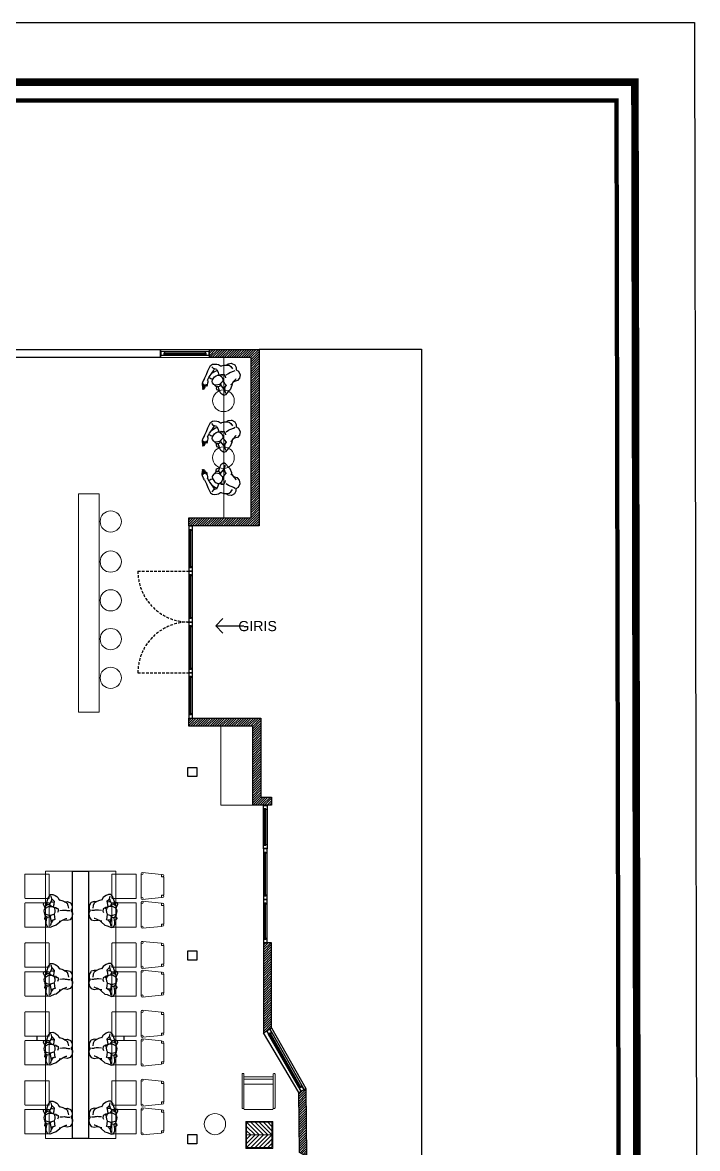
# Model space of a CAD drawing. Header units: centimetres. Extents: x 131563 to 145359, y 24878 to 28066.
# Drawn here: x 140570 to 141817, y 25986 to 28066 of the extents above; entities that cross this region are included whole.
import ezdxf

# ---------------------------------------------------------------- set-up
doc = ezdxf.new("R2010")
doc.units = ezdxf.units.CM
doc.header["$LTSCALE"] = 10
doc.header["$MEASUREMENT"] = 0
doc.linetypes.add('DASHED', pattern=[0.75, 0.5, -0.25])
for name, color, linetype in [('141125_RT1$0$xref_4_vitrin_kaplama$0$2DCAM', 4, 'Continuous'), ('141125_RT1$0$xref_4_vitrin_kaplama$0$2DKONST2', 253, 'Continuous'), ('LP-DIMENSION_INT_100', 51, 'Continuous'), ('S2000-002 Çizgi', 7, 'Continuous'), ('SD-YAZI', 233, 'Continuous'), ('wall', 255, 'Continuous')]:
    doc.layers.add(name, color=color, linetype=linetype)
for name, color, linetype, lineweight in [('ARK_AHŞAP', 45, 'Continuous', 15), ('ARK_METAL', 252, 'Continuous', 15), ('Auto-Antet', 7, 'Continuous', 18), ('tefriş', 45, 'Continuous', 18)]:
    doc.layers.add(name, color=color, linetype=linetype, lineweight=lineweight)
doc.styles.get("Standard").update_dxf_attribs({"font": 'arial.ttf'})
pattern_1 = [(45, (11433.826, 0), (-2.20970869, 2.20970869), [])]

# ---------------------------------------------------------------- blocks, each defined once
blk = doc.blocks.new('insanplanoturan2')
for p, q in [((-4.3, 28), (-8.1, 30.2)), ((-1.5, 25.7), (-5.3, 20.4)), ((-3.6, 26.9), (-4.3, 28)), ((1.1, 27.4), (-1.5, 25.7)), ((3.3, 27.8), (1.1, 27.4)), ((7, 27.1), (3.3, 27.8)), ((8.6, 26), (7, 27.1)), ((10.1, 23.6), (8.6, 26)), ((10.2, 25.9), (9.3, 25.7)), ((9.3, 25.7), (9.6, 24.5)), ((11.4, 17.6), (10.1, 23.6)), ((11.6, 25.2), (10.2, 25.9)), ((13.4, 24.1), (11.6, 25.2)), ((13.2, 24.2), (15, 25.8)), ((15, 20.9), (13.4, 24.1)), ((14.5, 17.8), (15, 20.9)), ((16.3, 21.5), (14.7, 21.5)), ((15, 25.8), (17.9, 26.1)), ((15, 20.9), (15, 20.9)), ((20.1, 21.8), (16.3, 21.5)), ((17.9, 26.1), (20.4, 23.5)), ((23.7, 22.2), (20.1, 21.8)), ((20.4, 23.5), (20.2, 21.8)), ((27.8, 21.9), (23.7, 22.2)), ((33.1, 18.4), (27.8, 21.9)), ((-27.3, 18.7), (-27.9, 14.4)), ((-27.9, 14.4), (-26.5, 10.2)), ((-27.3, 18.7), (-27.3, 18.7)), ((-26.5, 10.2), (-24.7, 7)), ((-24.7, 7), (-23.1, 4.5)), ((-20, 15.9), (-24.5, 17.3)), ((-23.1, 4.5), (-19.4, 1.7)), ((-18.8, 14.3), (-20, 15.9)), ((-19.4, 1.7), (-18.3, 0.6)), ((-19.3, 1.6), (-18, -4.7)), ((-15.7, 10.7), (-18.8, 14.3)), ((-15.7, 10.7), (-9.9, 11)), ((-14, 17.3), (-14.4, 14.2)), ((-14.4, 14.2), (-14.1, 10.9)), ((-9.9, 11), (-5.1, 11.6)), ((-5.3, 20.4), (-5.8, 16.4)), ((-5.8, 16.4), (-5.8, 13.5)), ((-5.8, 14.5), (-5.5, 12.7)), ((-5.8, 13.5), (-4.1, 10.1)), ((-5.5, 12.7), (-4.9, 10.3)), ((-4.9, 10.3), (-4.5, 7.8)), ((-4.5, 7.8), (-2.1, 5.5)), ((-4.5, 7.8), (-4.5, 7.3)), ((-4.5, 7.3), (-2.4, 2.5)), ((-4.1, 10.1), (0.4, 8)), ((-2.4, 2.5), (1.6, 1.8)), ((0.4, 8), (4.7, 8.1)), ((1.6, 1.8), (4.6, 2.7)), ((4.7, 8.1), (8.4, 9.4)), ((8.3, 9.1), (13.3, 8.1)), ((8.4, 9.4), (11, 16.1)), ((11.4, 15), (10.6, 15.2)), ((11, 16.1), (11.4, 17.6)), ((11.4, 15), (12.6, 15.8)), ((12.6, 15.8), (13, 16.7)), ((12.9, 16.1), (20.7, 13.9)), ((13, 16.7), (14.5, 17.8)), ((13.3, 8.1), (17.6, 6.8)), ((17.6, 6.8), (19.3, 10.2)), ((17.6, 6.8), (18.6, 6.3)), ((19.3, 14.3), (19.3, 10.2)), ((19.3, 10.2), (24.2, 13.1)), ((20.7, 13.9), (24.2, 13.1)), ((22, -2.6), (28, 3.2)), ((24.2, 13.1), (28.6, 13.7)), ((28, 3.2), (29.4, 7)), ((28.6, 13.7), (30.4, 14.2)), ((29.4, 7), (33.3, 14.9)), ((33.3, 14.9), (33.1, 18.4)), ((-18, -4.7), (-16.2, -9.1)), ((-16.6, -8.2), (-17.3, -12.8)), ((-17.3, -12.8), (-16.1, -18.2)), ((-16.2, -9.1), (-14, -13.4)), ((-16.1, -18.2), (-15.3, -19.1)), ((-15.3, -19.1), (-10.3, -23)), ((-14, -13.4), (-10.4, -15.1)), ((-10.4, -15.1), (-5.2, -16.3)), ((-0.8, -6.1), (-1.2, -8.6)), ((-1.2, -8.6), (-1, -10.8)), ((-1, -10.8), (-1, -12.7)), ((-1, -12.7), (-1, -14.1)), ((-1, -14.1), (-0.7, -15.8)), ((-0.7, -15.8), (-1, -19.2)), ((0.1, -0.8), (-0.8, -6.1)), ((14.2, -14.2), (13.8, -15.3)), ((15.6, -11.1), (14.2, -14.2)), ((16.8, -8.8), (15.6, -11.1)), ((15.7, -21.3), (17.9, -16.1)), ((19.5, -4.9), (16.8, -8.8)), ((17.2, -10.3), (17.5, -7.8)), ((17.9, -16.1), (17.2, -10.3)), ((20, -1.6), (19.5, -4.9)), ((19.5, -4.9), (22, -2.6)), ((-10.3, -23), (-5, -23.1)), ((-5, -23.1), (-1.2, -21.4)), ((-1.2, -21.4), (3.1, -24.4)), ((3.1, -24.4), (10.1, -24.5)), ((10.1, -24.5), (15.7, -21.3))]:
    blk.add_line(p, q)
for points in [[(-27.3, 18.7), (-21.8, 22.3), (-14.1, 24.1), (-7.3, 24.6)], [(-8.1, 30.2), (-10.9, 29.7), (-12.2, 26.3), (-12.6, 24.2)], [(-1.5, 25.7), (-2.5, 27), (-5.4, 26.7), (-7.3, 24.6), (-9.2, 21.9), (-8.9, 19.2), (-7.3, 16.5), (-5.8, 16.4)], [(-20, 15.9), (-15.5, 16.7), (-9.5, 19.1), (-8.9, 19.2)]]:
    blk.add_lwpolyline(points)
blk = doc.blocks.new('xccxc')
at = {"rotation": 180}
blk.add_blockref('insanplanoturan2', (220488.9, -31825.1), dxfattribs=at)
blk = doc.blocks.new('dada')
for p, q in [((219967.8, -31810.1), (219965.6, -31815.3)), ((219965.6, -31815.3), (219966.3, -31821)), ((219973.4, -31806.9), (219967.8, -31810.1)), ((219967.9, -31820.3), (219969.4, -31817.1)), ((219969.4, -31817.1), (219969.8, -31816.1)), ((219980.5, -31807), (219973.4, -31806.9)), ((219984.7, -31810), (219980.5, -31807)), ((219984.3, -31815.6), (219984.6, -31812.1)), ((219984.6, -31817.3), (219984.3, -31815.6)), ((219984.6, -31818.7), (219984.6, -31817.3)), ((219984.6, -31820.5), (219984.6, -31818.7)), ((219988.6, -31808.2), (219984.7, -31810)), ((219993.9, -31808.4), (219988.6, -31808.2)), ((219994, -31816.3), (219988.8, -31815.1)), ((219998.9, -31812.3), (219993.9, -31808.4)), ((219997.6, -31817.9), (219994, -31816.3)), ((219999.7, -31822.2), (219997.6, -31817.9)), ((219999.7, -31813.2), (219998.9, -31812.3)), ((220000.9, -31818.5), (219999.7, -31813.2)), ((220000.2, -31823.1), (220000.9, -31818.5)), ((219954.2, -31838.4), (219950.3, -31846.2)), ((219955.5, -31834.6), (219954.2, -31838.4)), ((219961.5, -31828.8), (219955.5, -31834.6)), ((219964.1, -31826.5), (219961.5, -31828.8)), ((219963.6, -31829.8), (219964.1, -31826.5)), ((219964.1, -31826.5), (219966.7, -31822.6)), ((219965.9, -31838.1), (219964.3, -31841.6)), ((219965.9, -31838.1), (219965, -31837.7)), ((219970.3, -31839.5), (219965.9, -31838.1)), ((219966.3, -31821), (219966.1, -31823.5)), ((219966.7, -31822.6), (219967.9, -31820.3)), ((219975.3, -31840.4), (219970.3, -31839.5)), ((219978.8, -31839.4), (219975.1, -31840.7)), ((219983.2, -31839.4), (219978.8, -31839.4)), ((219982, -31833.1), (219978.9, -31834)), ((219985.9, -31833.9), (219982, -31833.1)), ((219987.6, -31841.5), (219983.2, -31839.4)), ((219983.4, -31830.6), (219984.4, -31825.3)), ((219984.4, -31825.3), (219984.7, -31822.8)), ((219984.7, -31822.8), (219984.6, -31820.5)), ((219988.1, -31839.2), (219985.7, -31836.9)), ((219988, -31838.6), (219985.9, -31833.9)), ((219988.1, -31839.2), (219988, -31838.6)), ((219988.5, -31841.6), (219988.1, -31839.2)), ((220001.6, -31826.6), (219999.7, -31822.2)), ((220002.8, -31833), (220001.6, -31826.6)), ((220002.9, -31833.1), (220001.9, -31831.9)), ((220006.7, -31835.8), (220002.9, -31833.1)), ((220008.3, -31838.4), (220006.7, -31835.8)), ((220010.1, -31841.6), (220008.3, -31838.4)), ((219950.3, -31846.2), (219950.4, -31849.8)), ((219950.4, -31849.8), (219955.8, -31853.3)), ((219954.9, -31845.1), (219953.1, -31845.6)), ((219959.4, -31844.5), (219954.9, -31845.1)), ((219955.8, -31853.3), (219959.9, -31853.5)), ((219964.3, -31841.6), (219959.4, -31844.5)), ((219962.8, -31845.2), (219959.4, -31844.5)), ((219959.9, -31853.5), (219963.5, -31853.2)), ((219970.6, -31847.5), (219962.8, -31845.2)), ((219963.2, -31854.8), (219963.4, -31853.2)), ((219965.6, -31857.5), (219963.2, -31854.8)), ((219963.5, -31853.2), (219967.3, -31852.8)), ((219964.2, -31845.6), (219964.3, -31841.6)), ((219968.5, -31857.1), (219965.6, -31857.5)), ((219967.3, -31852.8), (219968.8, -31852.9)), ((219970.3, -31855.5), (219968.5, -31857.1)), ((219969.1, -31849.2), (219968.6, -31852.2)), ((219968.6, -31852.2), (219970.2, -31855.4)), ((219968.6, -31852.2), (219968.6, -31852.2)), ((219970.6, -31848), (219969.1, -31849.2)), ((219970.2, -31855.4), (219972, -31856.6)), ((219971, -31847.2), (219970.6, -31848)), ((219972.2, -31846.3), (219971, -31847.2)), ((219972, -31856.6), (219973.4, -31857.2)), ((219972.2, -31846.3), (219972.9, -31846.5)), ((219972.6, -31847.5), (219972.2, -31849)), ((219972.2, -31849), (219973.4, -31855)), ((219975.1, -31840.7), (219972.6, -31847.5)), ((219973.4, -31855), (219974.9, -31857.4)), ((219973.4, -31857.2), (219974.3, -31857.1)), ((219974.3, -31857.1), (219974, -31855.9)), ((219974.9, -31857.4), (219976.6, -31858.5)), ((219976.6, -31858.5), (219980.3, -31859.2)), ((219980.3, -31859.2), (219982.4, -31858.8)), ((219982.4, -31858.8), (219985.1, -31857.1)), ((219985.1, -31857.1), (219988.9, -31851.8)), ((219985.8, -31856.2), (219987.9, -31859.4)), ((219989.4, -31844.9), (219987.6, -31841.5)), ((219987.9, -31859.4), (219991.6, -31861.6)), ((219989.1, -31844.1), (219988.5, -31841.6)), ((219993.5, -31842.3), (219988.6, -31843)), ((219988.9, -31851.8), (219989.4, -31847.8)), ((219989.4, -31845.9), (219989.1, -31844.1)), ((219989.4, -31847.8), (219989.4, -31844.9)), ((219991.6, -31861.6), (219993.2, -31859.7)), ((219993.2, -31859.7), (219997, -31853.7)), ((219999.3, -31842.1), (219993.5, -31842.3)), ((219997, -31853.7), (219997.9, -31845.6)), ((219997, -31853.7), (220000, -31849)), ((219997.9, -31845.6), (219997.6, -31842.2)), ((219998.7, -31863.7), (220003.7, -31858.5)), ((219999.3, -31842.1), (220002.3, -31845.7)), ((220000, -31849), (220002.3, -31845.7)), ((220002.3, -31845.7), (220003.5, -31847.3)), ((220003.5, -31847.3), (220008, -31848.7)), ((220003.7, -31858.5), (220007.4, -31854.5)), ((220007.4, -31854.5), (220010.8, -31850.1)), ((220011.5, -31845.8), (220010.1, -31841.6)), ((220010.8, -31850.1), (220011.5, -31845.8)), ((220010.8, -31850.1), (220010.8, -31850.1)), ((219976.3, -31878.1), (219976.7, -31876.9)), ((219976.4, -31878.4), (219976.3, -31878.1)), ((219976.8, -31878.5), (219976.4, -31878.4)), ((219976.5, -31879.8), (219978.1, -31877.9)), ((219976.6, -31880.4), (219976.5, -31879.8)), ((219976.9, -31880.6), (219976.6, -31880.4)), ((219976.7, -31876.9), (219977.5, -31876.1)), ((219977.9, -31877.8), (219976.8, -31878.5)), ((219979.2, -31879.3), (219976.9, -31880.6)), ((219977.5, -31876.1), (219978.5, -31875)), ((219978.7, -31877), (219977.9, -31877.8)), ((219978.1, -31877.9), (219979, -31877.2)), ((219978.5, -31875), (219979.2, -31874.4)), ((219980.1, -31875.8), (219978.7, -31877)), ((219980.1, -31870.4), (219978.8, -31871.8)), ((219978.8, -31871.8), (219978.9, -31872.1)), ((219978.9, -31872.1), (219979.2, -31872.2)), ((219979, -31877.2), (219980.3, -31876.2)), ((219979.2, -31872.2), (219981.2, -31871.8)), ((219979.2, -31874.4), (219980.3, -31873.4)), ((219981, -31877.7), (219979.2, -31879.3)), ((219981.2, -31878.6), (219979.2, -31879.3)), ((219979.4, -31879.5), (219979.2, -31879.3)), ((219981, -31879.2), (219979.4, -31879.5)), ((219981, -31869.8), (219980.1, -31870.4)), ((219982.1, -31874.4), (219980.1, -31875.8)), ((219980.3, -31873.4), (219981.5, -31872.2)), ((219980.3, -31876.2), (219981.3, -31875.3)), ((219983.2, -31868.1), (219981, -31869.8)), ((219982.2, -31876.8), (219981, -31877.7)), ((219984.3, -31878.3), (219981, -31879.2)), ((219981.2, -31871.8), (219982.2, -31871.3)), ((219983.5, -31877.4), (219981.2, -31878.6)), ((219981.3, -31875.3), (219982.2, -31874.6)), ((219981.5, -31872.2), (219982.2, -31871.3)), ((219982.2, -31874.6), (219982.1, -31874.4)), ((219982.2, -31871.3), (219982.7, -31870.2)), ((219982.2, -31874.6), (219983.9, -31875.9)), ((219982.2, -31876.8), (219983.9, -31875.9)), ((219984.9, -31866.8), (219983.2, -31868.1)), ((219985.2, -31876.8), (219983.5, -31877.4)), ((219983.9, -31875.9), (219986.7, -31877.1)), ((219986.7, -31877.1), (219984.3, -31878.3)), ((219986.8, -31865.9), (219984.9, -31866.8)), ((219986, -31876.8), (219985.2, -31876.8)), ((219987.9, -31875.9), (219986.7, -31877.1)), ((219988.6, -31865.9), (219986.8, -31865.9)), ((219991.2, -31872.7), (219987.9, -31875.9)), ((219988.6, -31865.9), (219991.6, -31861.6)), ((219993.3, -31869.5), (219991.2, -31872.7)), ((219993.3, -31869.5), (219998.7, -31863.7))]:
    blk.add_line(p, q)

msp = doc.modelspace()

# ---------------------------------------------------------------- hatches: boundary and pattern name
at = {"layer": 'LP-DIMENSION_INT_100'}
h = msp.add_hatch(dxfattribs=at)
h.set_pattern_fill('ANSI31', color=252, scale=25)
h.set_pattern_definition(pattern_1)
h.paths.add_polyline_path([(140915.5, 27447.2), (140915.5, 27462.2), (141007.5, 27462.2), (141007.5, 27136.2), (140877.5, 27136.2), (140877.5, 27151.2), (140992.5, 27151.2), (140992.5, 27447.2)])
h = msp.add_hatch(dxfattribs=at)
h.set_pattern_fill('ANSI31', color=252, scale=25)
h.set_pattern_definition(pattern_1)
h.paths.add_polyline_path([(140877.5, 26781.2), (141010.5, 26781.2), (141010.5, 26635.2), (141030.5, 26635.2), (141030.5, 26620.2), (140995.5, 26620.2), (140995.5, 26766.2), (140877.5, 26766.2)])
h = msp.add_hatch(dxfattribs=at)
h.set_pattern_fill('ANSI31', color=252, scale=25)
h.set_pattern_definition(pattern_1)
h.paths.add_polyline_path([(141030.5, 26366.2), (141015.5, 26366.2), (141015.5, 26200.2), (141030.5, 26209)])
h = msp.add_hatch(dxfattribs=at)
h.set_pattern_fill('ANSI31', color=252, scale=25)
h.set_pattern_definition(pattern_1)
h.paths.add_polyline_path([(141082.1, 25979), (141080.9, 26089.5), (141093.8, 26097.2), (141095.2, 25971.7)])

# ---------------------------------------------------------------- linework, layer by layer
for p, q in [((140597.3, 26185.6, 0), (140597.3, 26193.6, 0)), ((140758, 26185.6, 0), (140758, 26193.6, 0))]:
    msp.add_line(p, q)
msp.add_lwpolyline([(138647.2, 28066), (141811.5, 28066), (141817.1, 24878.1), (138652.7, 24878.1)], close=True)
at = {"layer": '141125_RT1$0$xref_4_vitrin_kaplama$0$2DCAM'}
for p, q in [((140907.5, 27458.4), (140833.5, 27458.4)), ((140833.8, 27451.4), (140907.2, 27451.4)), ((140877.5, 27127.9), (140877.5, 27061)), ((140884.5, 27060.7), (140884.5, 27128.2)), ((140877.5, 27044.4), (140877.5, 26967)), ((140884.5, 26966.7), (140884.5, 27044.7)), ((140877.5, 26950.4), (140877.5, 26873)), ((140884.5, 26872.7), (140884.5, 26950.7)), ((140877.5, 26856.6), (140877.5, 26789.5)), ((140884.5, 26789.2), (140884.5, 26856.9)), ((141015.5, 26548.2), (141015.5, 26611.9)), ((141022.5, 26612.2), (141022.5, 26547.9)), ((141015.5, 26531.9), (141015.5, 26454.5)), ((141022.5, 26454.2), (141022.5, 26532.2)), ((141015.5, 26438.1), (141015.5, 26374.5)), ((141022.5, 26374.2), (141022.5, 26438.4)), ((141080.5, 26099), (141025, 26196.9)), ((141086.7, 26102.2), (141031.3, 26200.1))]:
    msp.add_line(p, q, dxfattribs=at)
for points in [[(140908.9, 27455.1), (140832.1, 27455.1)], [(140832.1, 27452.9), (140833.1, 27452.9), (140833.1, 27454.5), (140832.1, 27454.5)], [(140832.1, 27454.5), (140908.9, 27454.5)], [(140908.9, 27452.3), (140832.1, 27452.3), (140832.1, 27452.9), (140908.9, 27452.9)], [(140908.9, 27454.5), (140907.9, 27454.5), (140907.9, 27452.9), (140908.9, 27452.9)], [(140878.4, 27059.3), (140878.4, 27129.6), (140879, 27129.6), (140879, 27060.3)], [(140879, 27129.6), (140879, 27128.6), (140880.6, 27128.6), (140880.6, 27129.6)], [(140880.6, 27129.6), (140880.6, 27060.3)], [(140881.2, 27059.3), (140881.2, 27129.6)], [(140880.6, 27086.2), (140880.6, 27087.2), (140879, 27087.2), (140879, 27086.2)], [(140880.6, 27059.3), (140880.6, 27060.3), (140879, 27060.3), (140879, 27059.3)], [(140878.4, 26965.3), (140878.4, 27046.1), (140879, 27046.1), (140879, 26965.3)], [(140879, 27046.1), (140879, 27045.1), (140880.6, 27045.1), (140880.6, 27046.1)], [(140880.6, 27046.1), (140880.6, 26965.3)], [(140881.2, 26965.3), (140881.2, 27046.1)], [(140880.6, 26965.3), (140880.6, 26966.3), (140879, 26966.3), (140879, 26965.3)], [(140878.4, 26871.3), (140878.4, 26952.1), (140879, 26952.1), (140879, 26871.3)], [(140879, 26952.1), (140879, 26951.1), (140880.6, 26951.1), (140880.6, 26952.1)], [(140880.6, 26952.1), (140880.6, 26871.3)], [(140881.2, 26871.3), (140881.2, 26952.1)], [(140880.6, 26871.3), (140880.6, 26872.3), (140879, 26872.3), (140879, 26871.3)], [(140878.4, 26787.8), (140878.4, 26858.3), (140879, 26858.3), (140879, 26787.8)], [(140879, 26858.3), (140879, 26857.3), (140880.6, 26857.3), (140880.6, 26858.3)], [(140880.6, 26858.3), (140880.6, 26787.8)], [(140881.2, 26787.8), (140881.2, 26858.3)], [(140880.6, 26787.8), (140880.6, 26788.8), (140879, 26788.8), (140879, 26787.8)], [(141016.4, 26613.6), (141016.4, 26546.5), (141017, 26546.5), (141017, 26613.6)], [(141018.6, 26613.6), (141018.6, 26612.6), (141017, 26612.6), (141017, 26613.6)], [(141018.6, 26546.5), (141018.6, 26613.6)], [(141019.2, 26613.6), (141019.2, 26546.5)], [(141017, 26546.5), (141017, 26547.5), (141018.6, 26547.5), (141018.6, 26546.5)], [(141016.4, 26452.8), (141016.4, 26533.6), (141017, 26533.6), (141017, 26452.8)], [(141017, 26533.6), (141017, 26532.6), (141018.6, 26532.6), (141018.6, 26533.6)], [(141018.6, 26533.6), (141018.6, 26452.8)], [(141019.2, 26452.8), (141019.2, 26533.6)], [(141018.6, 26452.8), (141018.6, 26453.8), (141017, 26453.8), (141017, 26452.8)], [(141016.4, 26372.8), (141016.4, 26439.8), (141017, 26439.8), (141017, 26372.8)], [(141017, 26439.8), (141017, 26438.8), (141018.6, 26438.8), (141018.6, 26439.8)], [(141018.6, 26439.8), (141018.6, 26372.8)], [(141019.2, 26372.8), (141019.2, 26439.8)], [(141018.6, 26372.8), (141018.6, 26373.8), (141017, 26373.8), (141017, 26372.8)], [(141082.1, 26097.9), (141025.3, 26198.3), (141025.8, 26198.6), (141082.6, 26098.2)], [(141025.8, 26198.6), (141026.3, 26197.7), (141027.7, 26198.5), (141027.2, 26199.4)], [(141027.2, 26199.4), (141084, 26099)], [(141084.5, 26099.3), (141027.7, 26199.7)], [(141084, 26099), (141083.5, 26099.9), (141082.1, 26099.1), (141082.6, 26098.2)]]:
    msp.add_lwpolyline(points, dxfattribs=at)
at = {"layer": '141125_RT1$0$xref_4_vitrin_kaplama$0$2DKONST2'}
for points in [[(140832.1, 27451.9), (140832.1, 27455.7), (140833.5, 27455.7), (140833.5, 27458.4), (140826.5, 27458.4), (140826.5, 27458.4), (140825.5, 27458.4), (140825.5, 27451.9), (140825.5, 27451.9), (140825.5, 27451.4), (140833.8, 27451.4), (140833.8, 27451.9)], [(140831.9, 27451.7), (140831.9, 27456), (140833.3, 27456), (140833.3, 27458.2), (140826.8, 27458.2), (140826.8, 27458.2), (140825.8, 27458.2), (140825.8, 27451.7)], [(140914.5, 27451.4), (140915.5, 27451.4), (140915.5, 27457.9), (140915.5, 27457.9), (140915.5, 27458.4), (140907.5, 27458.4), (140907.5, 27455.7), (140908.9, 27455.7), (140908.9, 27451.9), (140907.2, 27451.9), (140907.2, 27451.4), (140914.5, 27451.4)], [(140914.3, 27451.7), (140915.3, 27451.7), (140915.3, 27458.2), (140907.8, 27458.2), (140907.8, 27456), (140909.2, 27456), (140909.2, 27451.7), (140914.3, 27451.7)], [(140878, 27129.6), (140881.8, 27129.6), (140881.8, 27128.2), (140884.5, 27128.2), (140884.5, 27135.2), (140884.5, 27135.2), (140884.5, 27136.2), (140878, 27136.2), (140878, 27136.2), (140877.5, 27136.2), (140877.5, 27127.9), (140878, 27127.9)], [(140877.8, 27129.8), (140882.1, 27129.8), (140882.1, 27128.4), (140884.3, 27128.4), (140884.3, 27134.9), (140884.3, 27134.9), (140884.3, 27135.9), (140877.8, 27135.9)], [(140877.5, 27053.7), (140877.5, 27052.7), (140884, 27052.7), (140884, 27052.7), (140884.5, 27052.7), (140884.5, 27060.7), (140881.8, 27060.7), (140881.8, 27059.3), (140878, 27059.3), (140878, 27061), (140877.5, 27061), (140877.5, 27053.7)], [(140877.8, 27053.9), (140877.8, 27052.9), (140884.3, 27052.9), (140884.3, 27060.4), (140882.1, 27060.4), (140882.1, 27059), (140877.8, 27059), (140877.8, 27053.9)], [(140878, 27046.1), (140881.8, 27046.1), (140881.8, 27044.7), (140884.5, 27044.7), (140884.5, 27051.7), (140884.5, 27051.7), (140884.5, 27052.7), (140878, 27052.7), (140878, 27052.7), (140877.5, 27052.7), (140877.5, 27044.4), (140878, 27044.4)], [(140877.8, 27046.3), (140882.1, 27046.3), (140882.1, 27044.9), (140884.3, 27044.9), (140884.3, 27051.4), (140884.3, 27051.4), (140884.3, 27052.4), (140877.8, 27052.4)], [(140877.5, 26959.7), (140877.5, 26958.7), (140884, 26958.7), (140884, 26958.7), (140884.5, 26958.7), (140884.5, 26966.7), (140881.8, 26966.7), (140881.8, 26965.3), (140878, 26965.3), (140878, 26967), (140877.5, 26967), (140877.5, 26959.7)], [(140878, 26952.1), (140881.8, 26952.1), (140881.8, 26950.7), (140884.5, 26950.7), (140884.5, 26957.7), (140884.5, 26957.7), (140884.5, 26958.7), (140878, 26958.7), (140878, 26958.7), (140877.5, 26958.7), (140877.5, 26950.4), (140878, 26950.4)], [(140877.8, 26959.9), (140877.8, 26958.9), (140884.3, 26958.9), (140884.3, 26966.4), (140882.1, 26966.4), (140882.1, 26965), (140877.8, 26965), (140877.8, 26959.9)], [(140877.8, 26952.3), (140882.1, 26952.3), (140882.1, 26950.9), (140884.3, 26950.9), (140884.3, 26957.4), (140884.3, 26957.4), (140884.3, 26958.4), (140877.8, 26958.4)], [(140877.5, 26865.7), (140877.5, 26864.7), (140884, 26864.7), (140884, 26864.7), (140884.5, 26864.7), (140884.5, 26872.7), (140881.8, 26872.7), (140881.8, 26871.3), (140878, 26871.3), (140878, 26873), (140877.5, 26873), (140877.5, 26865.7)], [(140877.8, 26865.9), (140877.8, 26864.9), (140884.3, 26864.9), (140884.3, 26872.4), (140882.1, 26872.4), (140882.1, 26871), (140877.8, 26871), (140877.8, 26865.9)], [(140878, 26858.3), (140881.8, 26858.3), (140881.8, 26856.9), (140884.5, 26856.9), (140884.5, 26863.9), (140884.5, 26863.9), (140884.5, 26864.9), (140878, 26864.9), (140878, 26864.9), (140877.5, 26864.9), (140877.5, 26856.6), (140878, 26856.6)], [(140877.8, 26858.6), (140882.1, 26858.6), (140882.1, 26857.2), (140884.3, 26857.2), (140884.3, 26863.7), (140884.3, 26863.7), (140884.3, 26864.7), (140877.8, 26864.7)], [(140877.5, 26782.2), (140877.5, 26781.2), (140884, 26781.2), (140884, 26781.2), (140884.5, 26781.2), (140884.5, 26789.2), (140881.8, 26789.2), (140881.8, 26787.8), (140878, 26787.8), (140878, 26789.5), (140877.5, 26789.5), (140877.5, 26782.2)], [(140877.8, 26782.4), (140877.8, 26781.4), (140884.3, 26781.4), (140884.3, 26788.9), (140882.1, 26788.9), (140882.1, 26787.5), (140877.8, 26787.5), (140877.8, 26782.4)], [(141015.5, 26619.2), (141015.5, 26620.2), (141022, 26620.2), (141022, 26620.2), (141022.5, 26620.2), (141022.5, 26612.2), (141019.8, 26612.2), (141019.8, 26613.6), (141016, 26613.6), (141016, 26611.9), (141015.5, 26611.9), (141015.5, 26619.2)], [(141015.8, 26618.9), (141015.8, 26619.9), (141022.3, 26619.9), (141022.3, 26612.4), (141020.1, 26612.4), (141020.1, 26613.8), (141015.8, 26613.8), (141015.8, 26618.9)], [(141016, 26546.5), (141019.8, 26546.5), (141019.8, 26547.9), (141022.5, 26547.9), (141022.5, 26540.9), (141022.5, 26540.9), (141022.5, 26539.9), (141016, 26539.9), (141016, 26539.9), (141015.5, 26539.9), (141015.5, 26548.2), (141016, 26548.2)], [(141016, 26533.6), (141019.8, 26533.6), (141019.8, 26532.2), (141022.5, 26532.2), (141022.5, 26539.2), (141022.5, 26539.2), (141022.5, 26540.2), (141016, 26540.2), (141016, 26540.2), (141015.5, 26540.2), (141015.5, 26531.9), (141016, 26531.9)], [(141015.8, 26546.3), (141020.1, 26546.3), (141020.1, 26547.7), (141022.3, 26547.7), (141022.3, 26541.2), (141022.3, 26541.2), (141022.3, 26540.2), (141015.8, 26540.2)], [(141015.8, 26533.8), (141020.1, 26533.8), (141020.1, 26532.4), (141022.3, 26532.4), (141022.3, 26538.9), (141022.3, 26538.9), (141022.3, 26539.9), (141015.8, 26539.9)], [(141015.5, 26447.2), (141015.5, 26446.2), (141022, 26446.2), (141022, 26446.2), (141022.5, 26446.2), (141022.5, 26454.2), (141019.8, 26454.2), (141019.8, 26452.8), (141016, 26452.8), (141016, 26454.5), (141015.5, 26454.5), (141015.5, 26447.2)], [(141015.8, 26447.4), (141015.8, 26446.4), (141022.3, 26446.4), (141022.3, 26453.9), (141020.1, 26453.9), (141020.1, 26452.5), (141015.8, 26452.5), (141015.8, 26447.4)], [(141016, 26439.8), (141019.8, 26439.8), (141019.8, 26438.4), (141022.5, 26438.4), (141022.5, 26445.4), (141022.5, 26445.4), (141022.5, 26446.4), (141016, 26446.4), (141016, 26446.4), (141015.5, 26446.4), (141015.5, 26438.1), (141016, 26438.1)], [(141015.8, 26440.1), (141020.1, 26440.1), (141020.1, 26438.7), (141022.3, 26438.7), (141022.3, 26445.2), (141022.3, 26445.2), (141022.3, 26446.2), (141015.8, 26446.2)], [(141015.5, 26367.2), (141015.5, 26366.2), (141022, 26366.2), (141022, 26366.2), (141022.5, 26366.2), (141022.5, 26374.2), (141019.8, 26374.2), (141019.8, 26372.8), (141016, 26372.8), (141016, 26374.5), (141015.5, 26374.5), (141015.5, 26367.2)], [(141015.8, 26367.4), (141015.8, 26366.4), (141022.3, 26366.4), (141022.3, 26373.9), (141020.1, 26373.9), (141020.1, 26372.5), (141015.8, 26372.5), (141015.8, 26367.4)], [(141024.9, 26198.1), (141028.2, 26200), (141028.9, 26198.8), (141031.3, 26200.1), (141027.8, 26206.2), (141027.8, 26206.2), (141027.3, 26207.1), (141021.7, 26203.9), (141021.7, 26203.9), (141021.2, 26203.6), (141025.3, 26196.4), (141025.8, 26196.6)], [(141024.6, 26198.2), (141028.3, 26200.3), (141029, 26199.1), (141030.9, 26200.2), (141027.7, 26205.9), (141027.7, 26205.9), (141027.2, 26206.7), (141021.6, 26203.5)], [(141084.1, 26092.6), (141084.6, 26091.8), (141090.2, 26094.9), (141090.2, 26094.9), (141090.6, 26095.2), (141086.7, 26102.2), (141084.4, 26100.8), (141085.1, 26099.6), (141081.7, 26097.8), (141080.9, 26099.2), (141080.5, 26099), (141084.1, 26092.6)], [(141084.2, 26093), (141084.6, 26092.1), (141090.3, 26095.3), (141086.6, 26101.8), (141084.7, 26100.7), (141085.4, 26099.5), (141081.6, 26097.4), (141084.2, 26093)]]:
    msp.add_lwpolyline(points, close=True, dxfattribs=at)
at = {"layer": '141125_RT1$0$xref_4_vitrin_kaplama$0$2DKONST2', "linetype": 'DASHED'}
for points in [[(140783.5, 27052.7), (140877.5, 27052.7)], [(140783.5, 26864.7), (140877.5, 26864.7)]]:
    msp.add_lwpolyline(points, dxfattribs=at)
for centre, start, end in [((140877.5, 27052.7), 180.0003, 270.0003), ((140877.5, 26864.7), 89.9997, 179.9997)]:
    msp.add_arc(centre, 94, start, end, dxfattribs=at)
at = {"layer": 'ARK_AHŞAP'}
for p, q in [((140612.9, 26498.7, 0), (140612.9, 26004.7, 0.7)), ((140742.5, 26498.7, 0), (140742.5, 26004.7, 0.7)), ((140975.8, 26061.4), (140975.8, 26123.7)), ((140975.8, 26061.4), (140975.8, 26123.7)), ((140976.8, 26124.7), (140978.3, 26124.7)), ((140976.8, 26124.7), (140978.3, 26124.7)), ((140979.3, 26061.4), (140979.3, 26123.7)), ((140979.3, 26061.4), (140979.3, 26123.7)), ((141033.3, 26061.4), (141033.3, 26123.7)), ((141035.8, 26124.7), (141034.3, 26124.7)), ((141036.8, 26061.4), (141036.8, 26123.7)), ((140976.8, 26060.4), (140978.3, 26060.4)), ((140976.8, 26060.4), (140978.3, 26060.4)), ((141035.8, 26060.4), (141034.3, 26060.4)), ((141007.6, 26011.4), (140984.2, 26034.8)), ((140999.8, 26011.4), (140984.2, 26027)), ((140999.8, 26011.4), (140984.2, 26027)), ((140984.2, 26019.2), (140992, 26011.4)), ((140984.2, 26019.2), (140992, 26011.4)), ((141015.4, 26011.4), (140992, 26034.8)), ((141023.2, 26011.4), (140999.8, 26034.8)), ((141031, 26011.4), (141007.6, 26034.8)), ((141031, 26019.2), (141015.4, 26034.8)), ((141031, 26027), (141023.2, 26034.8)), ((141031, 26019.2), (141023.2, 26027)), ((141031, 26011.4), (140984.2, 26011.4)), ((141007.6, 26011.4), (140984.2, 25987.9)), ((140999.8, 26011.4), (140984.2, 25995.8)), ((140984.2, 26003.6), (140992, 26011.4)), ((140999.8, 26011.4), (140984.2, 25995.8)), ((140984.2, 26003.6), (140992, 26011.4)), ((141015.4, 26011.4), (140992, 25987.9)), ((141023.2, 26011.4), (140999.8, 25987.9)), ((141031, 26011.4), (141007.6, 25987.9)), ((141031, 26003.6), (141015.4, 25987.9)), ((141031, 26003.6), (141023.2, 25995.8)), ((141031, 25995.8), (141023.2, 25987.9))]:
    msp.add_line(p, q, dxfattribs=at)
for points in [[(140673.8, 27195.4), (140711.7, 27195.4), (140711.7, 26792.2), (140673.8, 26792.2)], [(140995.5, 26620.2), (140936.5, 26620.2), (140936.5, 26766.2), (140995.5, 26766.2)], [(140612.9, 26004.7), (140662.9, 26004.7), (140662.9, 26498.7), (140612.9, 26498.7)], [(140742.5, 26004.7), (140692.5, 26004.7), (140692.5, 26498.7), (140742.5, 26498.7)], [(140982.6, 26036.4), (140982.6, 25986.4), (141032.6, 25986.4), (141032.6, 26036.4)], [(140984.2, 26034.8), (140984.2, 25987.9), (141031, 25987.9), (141031, 26034.8)]]:
    msp.add_lwpolyline(points, close=True, dxfattribs=at)
at = {"layer": 'ARK_AHŞAP', "elevation": 0}
for points in [[(140618.8, 26493.1), (140575.8, 26493.1, 0.414214), (140574.8, 26492.1), (140574.8, 26449.1, 0.414214), (140575.8, 26448.1), (140618.8, 26448.1, 0.414214), (140619.8, 26449.1), (140619.8, 26492.1, 0.414214)], [(140736.5, 26493.1), (140779.5, 26493.1, -0.414214), (140780.5, 26492.1), (140780.5, 26449.1, -0.414214), (140779.5, 26448.1), (140736.5, 26448.1, -0.414214), (140735.5, 26449.1), (140735.5, 26492.1, -0.414214)], [(140618.8, 26440), (140575.8, 26440, 0.414214), (140574.8, 26439), (140574.8, 26396, 0.414214), (140575.8, 26395), (140618.8, 26395, 0.414214), (140619.8, 26396), (140619.8, 26439, 0.414214)], [(140736.5, 26440), (140779.5, 26440, -0.414214), (140780.5, 26439), (140780.5, 26396, -0.414214), (140779.5, 26395), (140736.5, 26395, -0.414214), (140735.5, 26396), (140735.5, 26439, -0.414214)], [(140618.8, 26365.9), (140575.8, 26365.9, 0.414214), (140574.8, 26364.9), (140574.8, 26321.9, 0.414214), (140575.8, 26320.9), (140618.8, 26320.9, 0.414214), (140619.8, 26321.9), (140619.8, 26364.9, 0.414214)], [(140736.5, 26365.9), (140779.5, 26365.9, -0.414214), (140780.5, 26364.9), (140780.5, 26321.9, -0.414214), (140779.5, 26320.9), (140736.5, 26320.9, -0.414214), (140735.5, 26321.9), (140735.5, 26364.9, -0.414214)], [(140618.8, 26312.8), (140575.8, 26312.8, 0.414214), (140574.8, 26311.8), (140574.8, 26268.8, 0.414214), (140575.8, 26267.8), (140618.8, 26267.8, 0.414214), (140619.8, 26268.8), (140619.8, 26311.8, 0.414214)], [(140736.5, 26312.8), (140779.5, 26312.8, -0.414214), (140780.5, 26311.8), (140780.5, 26268.8, -0.414214), (140779.5, 26267.8), (140736.5, 26267.8, -0.414214), (140735.5, 26268.8), (140735.5, 26311.8, -0.414214)], [(140618.8, 26238.6), (140575.8, 26238.6, 0.414214), (140574.8, 26237.6), (140574.8, 26194.6, 0.414214), (140575.8, 26193.6), (140618.8, 26193.6, 0.414214), (140619.8, 26194.6), (140619.8, 26237.6, 0.414214)], [(140736.5, 26238.6), (140779.5, 26238.6, -0.414214), (140780.5, 26237.6), (140780.5, 26194.6, -0.414214), (140779.5, 26193.6), (140736.5, 26193.6, -0.414214), (140735.5, 26194.6), (140735.5, 26237.6, -0.414214)], [(140618.8, 26185.6), (140575.8, 26185.6, 0.414214), (140574.8, 26184.6), (140574.8, 26141.6, 0.414214), (140575.8, 26140.6), (140618.8, 26140.6, 0.414214), (140619.8, 26141.6), (140619.8, 26184.6, 0.414214)], [(140736.5, 26185.6), (140779.5, 26185.6, -0.414214), (140780.5, 26184.6), (140780.5, 26141.6, -0.414214), (140779.5, 26140.6), (140736.5, 26140.6, -0.414214), (140735.5, 26141.6), (140735.5, 26184.6, -0.414214)], [(140618.8, 26111.4), (140575.8, 26111.4, 0.414214), (140574.8, 26110.4), (140574.8, 26067.4, 0.414214), (140575.8, 26066.4), (140618.8, 26066.4, 0.414214), (140619.8, 26067.4), (140619.8, 26110.4, 0.414214)], [(140736.5, 26111.4), (140779.5, 26111.4, -0.414214), (140780.5, 26110.4), (140780.5, 26067.4, -0.414214), (140779.5, 26066.4), (140736.5, 26066.4, -0.414214), (140735.5, 26067.4), (140735.5, 26110.4, -0.414214)], [(140618.8, 26058.3), (140575.8, 26058.3, 0.414214), (140574.8, 26057.3), (140574.8, 26014.3, 0.414214), (140575.8, 26013.3), (140618.8, 26013.3, 0.414214), (140619.8, 26014.3), (140619.8, 26057.3, 0.414214)], [(140736.5, 26058.3), (140779.5, 26058.3, -0.414214), (140780.5, 26057.3), (140780.5, 26014.3, -0.414214), (140779.5, 26013.3), (140736.5, 26013.3, -0.414214), (140735.5, 26014.3), (140735.5, 26057.3, -0.414214)]]:
    msp.add_lwpolyline(points, format="xyb", close=True, dxfattribs=at)
at = {"layer": 'ARK_AHŞAP'}
for centre, radius in [((140733.4, 27144.4), 19.6), ((140733.4, 27070.3), 19.6), ((140733.4, 26998.7), 19.6), ((140733.4, 26927.2), 19.6), ((140733.4, 26855.6), 19.6), ((140791.4, 26494.1), 2), ((140829.4, 26490.3), 2), ((140829.4, 26451.9), 2), ((140791.4, 26448.1), 2), ((140791.4, 26441), 2), ((140829.4, 26437.2), 2), ((140791.4, 26395), 2), ((140791.4, 26395), 2), ((140829.4, 26398.8), 2), ((140791.4, 26366.9), 2), ((140829.4, 26363.1), 2), ((140791.4, 26320.9), 2), ((140791.4, 26313.8), 2), ((140829.4, 26324.7), 2), ((140829.4, 26310), 2), ((140791.4, 26267.8), 2), ((140791.4, 26267.8), 2), ((140829.4, 26271.6), 2), ((140791.4, 26239.6), 2), ((140829.4, 26235.8), 2), ((140791.4, 26193.6), 2), ((140791.4, 26186.6), 2), ((140829.4, 26197.4), 2), ((140829.4, 26182.8), 2), ((140791.4, 26140.6), 2), ((140791.4, 26140.6), 2), ((140829.4, 26144.4), 2), ((140791.4, 26112.4), 2), ((140829.4, 26108.6), 2), ((140791.4, 26066.4), 2), ((140791.4, 26059.3), 2), ((140829.4, 26070.2), 2), ((140829.4, 26055.5), 2), ((140925.8, 26031.3), 19.6), ((140829.4, 26017.1), 2), ((140791.4, 26013.3), 2), ((140791.4, 26013.3), 2)]:
    msp.add_circle(centre, radius, dxfattribs=at)
for centre, start, end in [((140976.8, 26123.7), 90, 180), ((140976.8, 26123.7), 90, 180), ((140978.3, 26123.7), 0, 90), ((140978.3, 26123.7), 0, 90), ((141034.3, 26123.7), 90, 180), ((141035.8, 26123.7), 0, 90), ((140976.8, 26061.4), 180, 270), ((140976.8, 26061.4), 180, 270), ((140978.3, 26061.4), 270, 0), ((140978.3, 26061.4), 270, 0), ((141034.3, 26061.4), 180, 270), ((141035.8, 26061.4), 270, 0)]:
    msp.add_arc(centre, 1, start, end, dxfattribs=at)
at = {"layer": 'ARK_METAL'}
for p, q in [((140827.4, 26492.5), (140791.6, 26496.1)), ((140789.4, 26494.1), (140789.4, 26448.1)), ((140827.4, 26488.3), (140827.4, 26492.5)), ((140831.4, 26488.3), (140827.4, 26488.3)), ((140831.4, 26471.1), (140831.4, 26488.3)), ((140831.4, 26453.9), (140831.4, 26488.3)), ((140827.4, 26453.9), (140827.4, 26449.7)), ((140831.4, 26453.9), (140827.4, 26453.9)), ((140789.4, 26441), (140789.4, 26395)), ((140827.4, 26449.7), (140791.6, 26446.1)), ((140827.4, 26439.4), (140791.6, 26443)), ((140827.4, 26435.2), (140827.4, 26439.4)), ((140831.4, 26435.2), (140827.4, 26435.2)), ((140831.4, 26418), (140831.4, 26435.2)), ((140831.4, 26400.8), (140831.4, 26435.2)), ((140827.4, 26396.6), (140791.6, 26393)), ((140827.4, 26400.8), (140827.4, 26396.6)), ((140831.4, 26400.8), (140827.4, 26400.8)), ((140789.4, 26366.9), (140789.4, 26320.9)), ((140827.4, 26365.3), (140791.6, 26368.9)), ((140827.4, 26361.1), (140827.4, 26365.3)), ((140831.4, 26361.1), (140827.4, 26361.1)), ((140831.4, 26343.9), (140831.4, 26361.1)), ((140831.4, 26326.7), (140831.4, 26361.1)), ((140789.4, 26313.8), (140789.4, 26267.8)), ((140827.4, 26322.5), (140791.6, 26318.9)), ((140827.4, 26312.2), (140791.6, 26315.8)), ((140827.4, 26326.7), (140827.4, 26322.5)), ((140831.4, 26326.7), (140827.4, 26326.7)), ((140827.4, 26308), (140827.4, 26312.2)), ((140831.4, 26308), (140827.4, 26308)), ((140831.4, 26290.8), (140831.4, 26308)), ((140831.4, 26273.6), (140831.4, 26308)), ((140827.4, 26269.4), (140791.6, 26265.8)), ((140827.4, 26273.6), (140827.4, 26269.4)), ((140831.4, 26273.6), (140827.4, 26273.6)), ((140789.4, 26239.6), (140789.4, 26193.6)), ((140827.4, 26238), (140791.6, 26241.6)), ((140827.4, 26233.8), (140827.4, 26238)), ((140831.4, 26233.8), (140827.4, 26233.8)), ((140831.4, 26216.6), (140831.4, 26233.8)), ((140831.4, 26199.4), (140831.4, 26233.8)), ((140789.4, 26186.6), (140789.4, 26140.6)), ((140827.4, 26195.2), (140791.6, 26191.7)), ((140827.4, 26185), (140791.6, 26188.6)), ((140827.4, 26199.4), (140827.4, 26195.2)), ((140831.4, 26199.4), (140827.4, 26199.4)), ((140827.4, 26180.8), (140827.4, 26185)), ((140831.4, 26180.8), (140827.4, 26180.8)), ((140831.4, 26163.6), (140831.4, 26180.8)), ((140831.4, 26146.4), (140831.4, 26180.8)), ((140827.4, 26142.2), (140791.6, 26138.6)), ((140827.4, 26146.4), (140827.4, 26142.2)), ((140831.4, 26146.4), (140827.4, 26146.4)), ((140789.4, 26112.4), (140789.4, 26066.4)), ((140827.4, 26110.8), (140791.6, 26114.4)), ((140827.4, 26106.6), (140827.4, 26110.8)), ((140831.4, 26106.6), (140827.4, 26106.6)), ((140831.4, 26089.4), (140831.4, 26106.6)), ((140831.4, 26072.2), (140831.4, 26106.6)), ((140979.3, 26118.8), (141006.3, 26118.8)), ((140979.3, 26114.1), (141006.3, 26114.1)), ((140979.3, 26105.1), (141006.3, 26105.1)), ((141033.3, 26118.8), (141006.3, 26118.8)), ((141033.3, 26114.1), (141006.3, 26114.1)), ((141033.3, 26105.1), (141006.3, 26105.1)), ((140789.4, 26059.3), (140789.4, 26013.3)), ((140827.4, 26068), (140791.6, 26064.4)), ((140827.4, 26057.7), (140791.6, 26061.3)), ((140827.4, 26072.2), (140827.4, 26068)), ((140831.4, 26072.2), (140827.4, 26072.2)), ((140979.3, 26061.4), (140979.3, 26059.3)), ((140979.3, 26061.4), (140979.3, 26059.3)), ((141033.3, 26061.4), (141033.3, 26059.3)), ((140827.4, 26053.5), (140827.4, 26057.7)), ((140831.4, 26053.5), (140827.4, 26053.5)), ((140831.4, 26036.3), (140831.4, 26053.5)), ((140831.4, 26019.1), (140831.4, 26053.5)), ((140980.3, 26058.3), (141006.3, 26058.3)), ((141032.3, 26058.3), (141006.3, 26058.3)), ((140827.4, 26019.1), (140827.4, 26014.9)), ((140831.4, 26019.1), (140827.4, 26019.1)), ((140827.4, 26014.9), (140791.6, 26011.4))]:
    msp.add_line(p, q, dxfattribs=at)
for centre, start, end in [((140980.3, 26059.3), 180, 270), ((140980.3, 26059.3), 180, 270), ((141032.3, 26059.3), 270, 0)]:
    msp.add_arc(centre, 1, start, end, dxfattribs=at)
at = {"layer": 'Auto-Antet', "linetype": 'Continuous'}
msp.add_lwpolyline([(138652.7, 24878.1), (141817.1, 24878.1), (141811.5, 28066), (138647.2, 28066)], close=True, dxfattribs=at)
at = {"layer": 'Auto-Antet', "color": 1}
for points, const_width in [([(141701.5, 27956), (138778.7, 27956), (138784.2, 24988.1), (141707.1, 24988.1)], 14), ([(141667.5, 27922), (138812.7, 27922), (138818.2, 25022.1), (141673.1, 25022.1)], 8)]:
    msp.add_lwpolyline(points, close=True, dxfattribs=dict(at, const_width=const_width))
at = {"layer": 'LP-DIMENSION_INT_100', "color": 2}
for p, q in [((140825.5, 27447.2), (140825.5, 27462.2)), ((140825.5, 27462.2), (140825.5, 27447.2)), ((140927.3, 26951.7), (140978.9, 26951.7)), ((141015.5, 26200.2), (141030.5, 26209))]:
    msp.add_line(p, q, dxfattribs=at)
at = {"layer": 'LP-DIMENSION_INT_100', "color": 252}
for p, q in [((141030.5, 26209), (141093.8, 26097.2)), ((141080.9, 26089.5), (141015.5, 26200.2))]:
    msp.add_line(p, q, dxfattribs=at)
at = {"layer": 'LP-DIMENSION_INT_100', "color": 2}
for points in [[(140915.5, 27447.2), (140915.5, 27462.2), (141007.5, 27462.2), (141007.5, 27136.2), (140877.5, 27136.2), (140877.5, 27151.2), (140992.5, 27151.2), (140992.5, 27447.2), (140915.5, 27447.2)], [(140877.5, 26781.2), (141010.5, 26781.2), (141010.5, 26635.2), (141030.5, 26635.2), (141030.5, 26620.2), (140995.5, 26620.2), (140995.5, 26766.2), (140877.5, 26766.2)], [(140875.5, 26690.2), (140892.5, 26690.2), (140892.5, 26673.2), (140875.5, 26673.2)], [(140692.5, 26004.7), (140662.9, 26004.7), (140662.9, 26498.7), (140692.5, 26498.7)], [(140875.5, 26351.2), (140892.5, 26351.2), (140892.5, 26334.2), (140875.5, 26334.2)], [(141030.5, 26366.2), (141015.5, 26366.2), (141015.5, 26200.2), (141030.5, 26209)], [(140875.5, 26012.2), (140892.5, 26012.2), (140892.5, 25995.2), (140875.5, 25995.2)]]:
    msp.add_lwpolyline(points, close=True, dxfattribs=at)
at = {"layer": 'LP-DIMENSION_INT_100', "color": 252}
msp.add_lwpolyline([(141007.5, 27462.6), (141307.5, 27462.6), (141307.5, 25972.2)], dxfattribs=at)
at = {"layer": 'LP-DIMENSION_INT_100', "color": 2}
for points in [[(140940.6, 26965.5), (140927.3, 26951.7), (140940.6, 26938.4)], [(141082.1, 25979), (141080.9, 26089.5), (141093.8, 26097.2), (141095.2, 25971.7), (141082.1, 25979)]]:
    msp.add_lwpolyline(points, dxfattribs=at)
at = {"layer": 'S2000-002 Çizgi'}
for p, q in [((139887.5, 27462.2), (140825.5, 27462.2)), ((140825.5, 27447.2), (139902.5, 27447.2))]:
    msp.add_line(p, q, dxfattribs=at)
at = {"layer": 'tefriş'}
for p, q in [((140825.5, 27462.2), (140915.5, 27462.2)), ((140825.5, 27447.2), (140915.5, 27447.2))]:
    msp.add_line(p, q, dxfattribs=at)
msp.add_lwpolyline([(140992.5, 27447.2), (140942.5, 27447.2), (140942.5, 27238.2), (140942.5, 27151.2), (140992.5, 27151.2), (140992.5, 27447.2)], dxfattribs=at)
for centre in [(140941.6, 27367.4), (140941.6, 27262.3)]:
    msp.add_circle(centre, 20, dxfattribs=at)

# ---------------------------------------------------------------- block references
at = {"layer": 'wall', "xscale": -1}
for name, p, rotation in [('dada', (257818.7, -161653.1), 293.4889595438962), ('dada', (257818.7, -161758.2), 293.4889595438962), ('xccxc', (153394.9, -195982), 265.0693942959689), ('xccxc', (153394.9, -196109.2), 265.0693942959689), ('xccxc', (153394.9, -196236.4), 265.0693942959689), ('xccxc', (153394.9, -196363.7), 265.0693942959689)]:
    msp.add_blockref(name, p, dxfattribs=dict(at, rotation=rotation))
at = {"layer": 'wall'}
for name, p, rotation in [('dada', (257818.7, 216282.7), 246.5110404561037), ('xccxc', (127960.5, -195982), 94.93060570403105), ('xccxc', (127960.5, -196109.2), 94.93060570403105), ('xccxc', (127960.5, -196236.4), 94.93060570403105), ('xccxc', (127960.5, -196363.7), 94.93060570403105)]:
    msp.add_blockref(name, p, dxfattribs=dict(at, rotation=rotation))

# ---------------------------------------------------------------- texts
at = {"layer": 'SD-YAZI', "color": 2, "insert": (141040.2, 26941.6, 0), "char_height": 18.72, "attachment_point": 9}
msp.add_mtext_dynamic_manual_height_columns('GIRIS', width=1669.245, gutter_width=60, heights=[0], dxfattribs=at)

doc.saveas('drawing.dxf')
